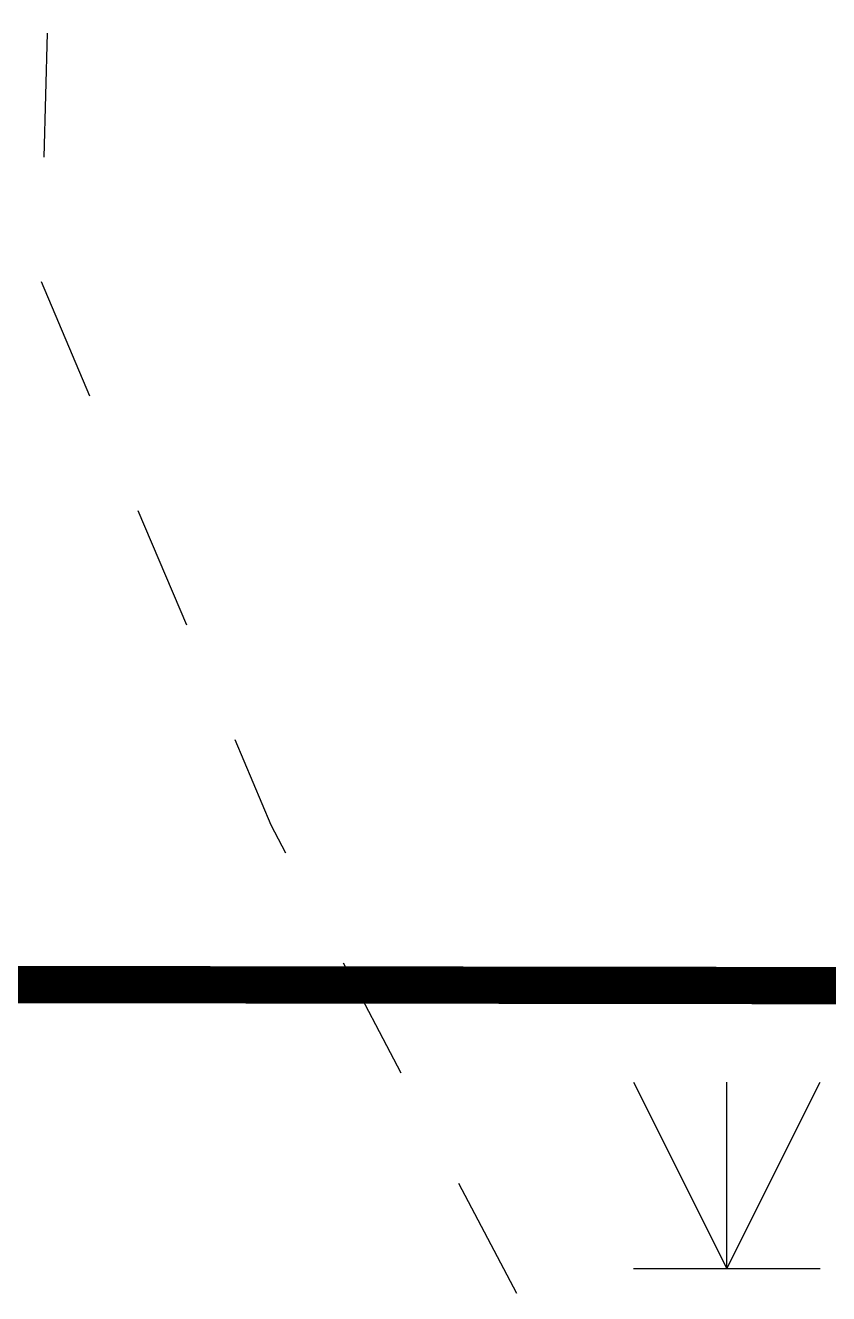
# Model space of a CAD drawing. Extents: x 99002 to 478558, y 2449839 to 2450453.
# Drawn here: x 478461.72 to 478464.95, y 2450263.55 to 2450268.65 of the extents above; entities that cross this region are included whole.
import ezdxf

# ---------------------------------------------------------------- set-up
doc = ezdxf.new("R2010")
doc.units = 0
doc.header["$LTSCALE"] = 0.5
doc.linetypes.add('X0', pattern=[4, 3, -1])
doc.linetypes.add('X6', pattern=[2, 1, -1])
doc.layers.get('0').update_dxf_attribs({"linetype": 'CONTINUOUS'})
for name, color, linetype in [('DLSS', 4, 'CONTINUOUS'), ('ZBTZ', 3, 'CONTINUOUS'), ('地下室范围线', 170, 'CONTINUOUS')]:
    doc.layers.add(name, color=color, linetype=linetype)

# ---------------------------------------------------------------- blocks, each defined once
blk = doc.blocks.new('gc124')
for p, q in [((-0.75, 1.5), (0, 0)), ((0, 0), (0, 1.5)), ((0, 0), (0.75, 1.5)), ((-0.75, 0), (0.75, 0))]:
    blk.add_line(p, q)

msp = doc.modelspace()

# ---------------------------------------------------------------- linework, layer by layer
at = {"layer": 'DLSS', "color": 4, "linetype": 'X6', "flags": 128}
msp.add_lwpolyline([(478465.4394, 2450275.29), (478462.7412, 2450272.8995), (478461.8213, 2450269.1947), (478461.7782, 2450267.6237), (478462.7043, 2450265.4314), (478465.1183, 2450260.8222), (478465.4453, 2450260.0685), (478465.7062, 2450259.2895), (478465.8991, 2450258.491), (478466.0226, 2450257.6788), (478466.0757, 2450256.859), (478466.0581, 2450256.0376), (478465.9699, 2450255.2208), (478465.8117, 2450254.4147), (478465.5847, 2450253.6251), (478465.6958, 2450253.4188), (478465.8252, 2450253.2235), (478465.9718, 2450253.0406), (478466.1343, 2450252.8718), (478466.3115, 2450252.7184), (478466.5018, 2450252.5817), (478466.7038, 2450252.4628), (478466.9157, 2450252.3628), (478467.1358, 2450252.2823), (478467.3622, 2450252.2221), (478467.5933, 2450252.1827), (478467.8269, 2450252.1644), (478473.4429, 2450252.105), (478473.3824, 2450250.217), (478478.9295, 2450250.2547), (478478.9307, 2450251.861), (478481.1167, 2450251.9206), (478481.0328, 2450254.0821), (478477.0076, 2450254.1313), (478476.9935, 2450258.6032)], dxfattribs=at)
at = {"layer": '地下室范围线', "color": 170, "linetype": 'X0', "const_width": 0.15, "flags": 128}
msp.add_lwpolyline([(478536.0259, 2450335.114), (478517.8007, 2450318.9784), (478517.7893, 2450310.4158), (478515.1893, 2450310.4192), (478515.1913, 2450311.9192), (478512.1912, 2450311.9232), (478512.1873, 2450308.9231), (478511.3873, 2450308.9242), (478511.3777, 2450301.7241), (478510.2938, 2450301.7255), (478498.1977, 2450291.0163), (478493.4251, 2450296.4069), (478492.6266, 2450295.6503), (478491.8934, 2450294.8302), (478491.2304, 2450293.9523), (478490.6422, 2450293.0226), (478490.1329, 2450292.0475), (478489.7059, 2450291.0337), (478489.3642, 2450289.988), (478489.11, 2450288.9177), (478488.9452, 2450287.83), (478486.1651, 2450290.9701), (478467.8793, 2450274.781), (478467.8729, 2450269.8811), (478467.0728, 2450269.8822), (478467.0661, 2450264.7821), (478456.6012, 2450264.7959), (478450.9832, 2450259.8221), (478450.9665, 2450247.2031), (478535.9094, 2450247.0907)], dxfattribs=at)

# ---------------------------------------------------------------- block references
at = {"layer": 'ZBTZ', "color": 3, "linetype": 'Continuous', "xscale": 0.5, "yscale": 0.5}
msp.add_blockref('gc124', (478464.5373, 2450263.6464), dxfattribs=at)

doc.saveas('drawing.dxf')
